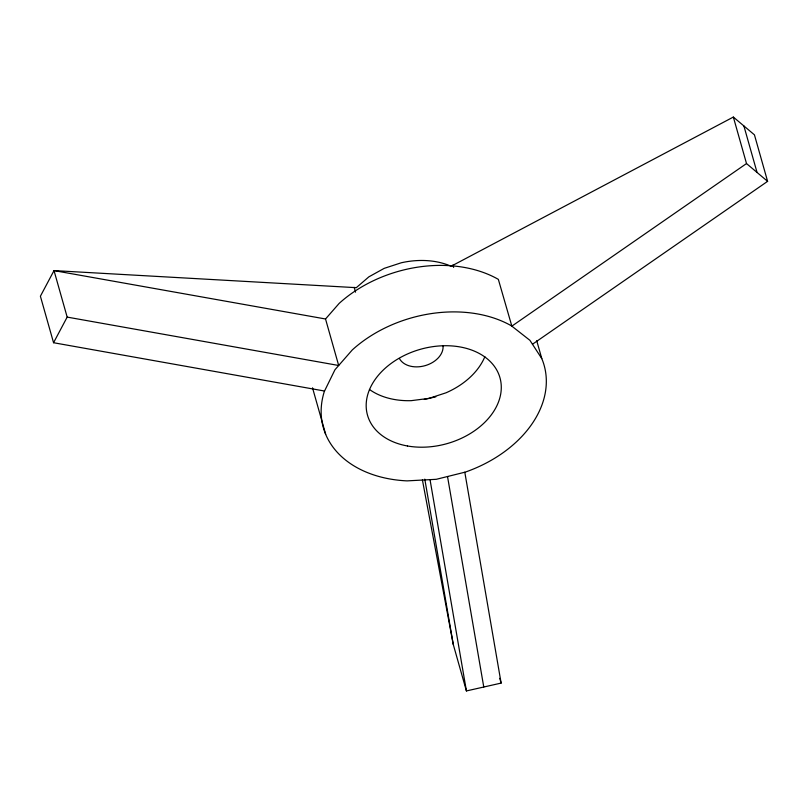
<?xml version="1.0" encoding="UTF-8"?>
<svg xmlns="http://www.w3.org/2000/svg" width="808" height="808" viewBox="0 0 808 808"><rect width="100%" height="100%" fill="white"/><g stroke="black" fill="none" stroke-linecap="round" stroke-linejoin="round"><path stroke-width="1.21" d="M324.533 391.032L53.56 342.723L67.175 317.1L54.015 270.599L356.308 287.678L368.862 276.851L384.204 268.357L401.263 262.782A68.821 49.005 -15.8 0 1 451.116 266.256L733.351 117.059L754.44 134.845L767.6 181.346L532.472 344.248M67.175 317.1L338.683 365.489L325.533 318.988L339.148 303.404A114.706 81.679 -15.8 0 1 498.344 279.366L511.848 326.139L746.511 163.559L733.351 117.059M424.281 399.435L435.855 396.819M422.402 479.871L453.258 644.441L466.418 690.941L501.122 683.093L464.802 472.215M325.533 318.988L54.015 270.599L40.4 296.223L53.56 342.723M746.511 163.559L767.6 181.346M541.794 358.601L529.917 340.32L511.494 325.866A114.706 81.679 -15.8 0 0 352.308 349.904L334.956 369.761L324.331 391.446A114.706 81.679 -15.8 0 0 407.091 480.881L436.31 479.306L465.358 472.084A114.706 81.679 -15.8 0 0 541.794 358.601L536.724 340.713M743.895 125.957L757.056 172.458M452.945 264.984L453.631 267.408M499.768 678.326L501.122 683.093M354.187 287.305L355.56 292.153M312.514 387.82L325.674 434.32M447.521 476.518L483.77 687.022M430.028 479.639L466.418 690.941M424.796 479.134L453.258 644.441M443.006 345.531A22.937 16.332 -15.8 0 1 425.402 365.57A22.937 16.332 -15.8 0 1 399.394 358.459M484.851 356.702A68.821 49.005 -15.8 0 1 445.976 392.819L428.917 398.384L411.282 400.657A68.821 49.005 -15.8 0 1 369.448 389.456M407.434 445.976A68.821 49.005 -15.8 0 0 500.768 381.305A68.821 49.005 -15.8 0 0 392.991 362.095A68.821 49.005 -15.8 0 0 407.434 445.976"/></g></svg>
